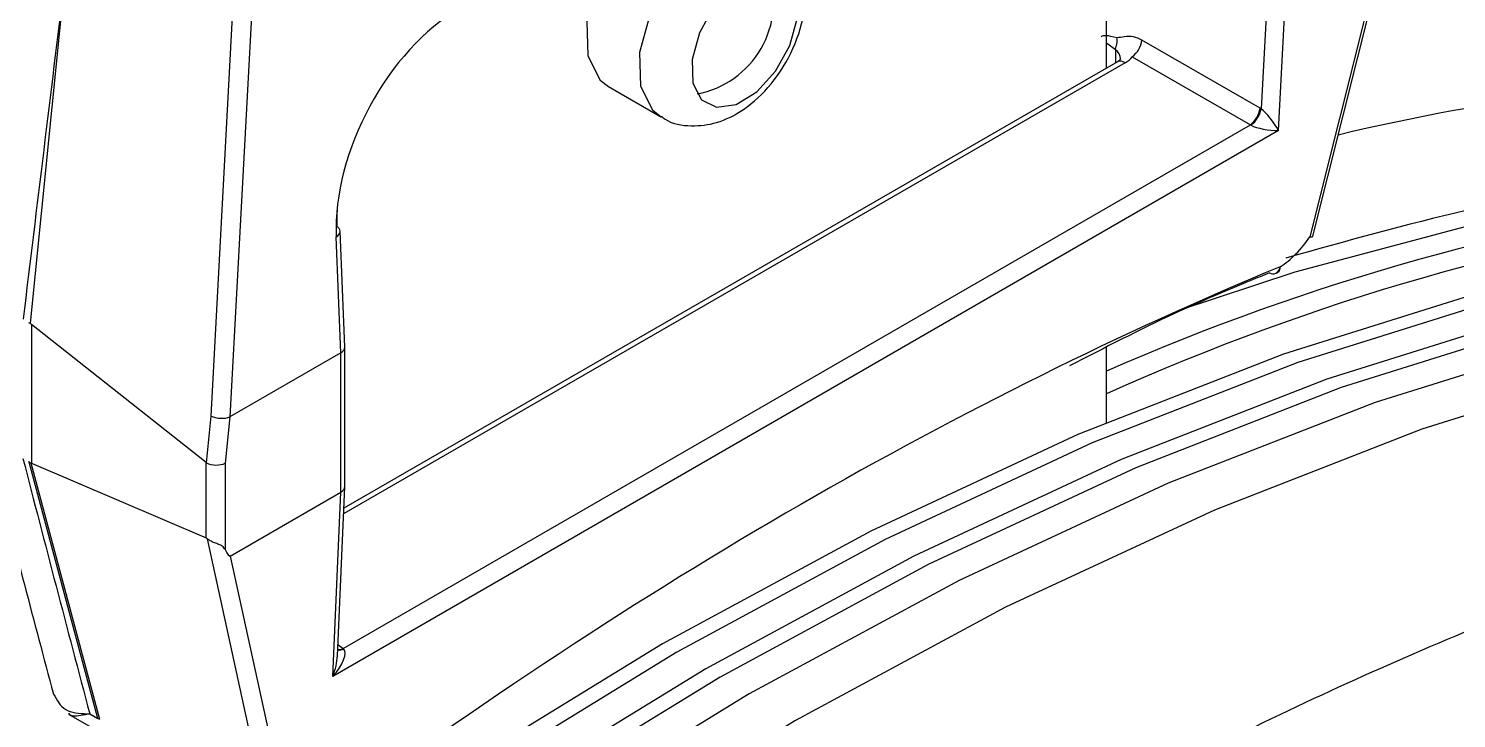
# Model space of a CAD drawing. Extents: x 7 to 113, y 1 to 87.
# Drawn here: x 18.155 to 19.201, y 71.177 to 71.682 of the extents above; entities that cross this region are included whole.
import ezdxf

# ---------------------------------------------------------------- set-up
doc = ezdxf.new("R2010")
doc.units = 0
doc.header["$MEASUREMENT"] = 0
doc.layers.add('OBJECT', color=7, linetype='CONTINUOUS')

msp = doc.modelspace()

# ---------------------------------------------------------------- linework, layer by layer
at = {"layer": 'OBJECT'}
for p, q in [((18.9443, 71.653), (18.9443, 71.8804)), ((19.0954, 71.5299), (19.1645, 71.806)), ((19.1582, 71.7896), (19.0932, 71.5294)), ((18.2885, 71.398), (18.3079, 71.7604)), ((18.3216, 71.76), (18.3022, 71.3974)), ((19.0638, 71.7427), (19.0575, 71.623)), ((19.0702, 71.6072), (19.0773, 71.7428)), ((18.1809, 71.7162), (18.1559, 71.4661)), ((18.9443, 71.6714), (18.9507, 71.6666)), ((18.9507, 71.6666), (18.9507, 71.6567)), ((19.0567, 71.6235), (18.9701, 71.6735)), ((18.9578, 71.6567), (18.3855, 71.3263)), ((18.9522, 71.6576), (18.3857, 71.3306)), ((18.9631, 71.6613), (19.0496, 71.6113)), ((18.5794, 71.6394), (18.6183, 71.617)), ((19.0702, 71.6072), (18.3775, 71.2073)), ((18.3852, 71.2278), (19.0496, 71.6113)), ((18.3864, 71.4485), (18.383, 71.5334)), ((18.3835, 71.4444), (18.38, 71.5293)), ((18.2848, 71.3639), (18.157, 71.4651)), ((18.157, 71.4651), (18.157, 71.3635)), ((18.3864, 71.3465), (18.3864, 71.4484)), ((18.9443, 71.3933), (18.9443, 71.4482)), ((18.3835, 71.4444), (18.3022, 71.3974)), ((18.3835, 71.4444), (18.3835, 71.4444)), ((18.3835, 71.3423), (18.3835, 71.4444)), ((18.285, 71.3638), (18.2885, 71.398)), ((18.3022, 71.3974), (18.2988, 71.3635)), ((18.1553, 71.3643), (18.1564, 71.3637)), ((18.2056, 71.1765), (18.1553, 71.3643)), ((18.1564, 71.3637), (18.2067, 71.1759)), ((18.157, 71.3635), (18.2848, 71.3087)), ((18.2848, 71.3087), (18.2848, 71.3639)), ((18.2988, 71.3635), (18.2988, 71.3002)), ((18.3809, 71.2223), (18.3864, 71.3463)), ((18.3025, 71.2955), (18.3835, 71.3423)), ((18.3775, 71.2073), (18.3835, 71.3423)), ((18.3835, 71.3423), (18.3835, 71.3423)), ((18.3309, 71.1006), (18.2859, 71.308)), ((18.3025, 71.2955), (18.3455, 71.0977)), ((18.3813, 71.2308), (18.3852, 71.2278)), ((18.1841, 71.1797), (18.2171, 71.1606)), ((18.1996, 71.18), (18.2056, 71.1765))]:
    msp.add_line(p, q, dxfattribs=at)
at = {"layer": 'OBJECT', "flags": 128}
for points in [[(18.6594, 71.778), (18.6491, 71.7814), (18.6285, 71.7784), (18.6064, 71.7648), (18.5863, 71.7427), (18.5713, 71.7153), (18.5635, 71.687), (18.5643, 71.662), (18.5734, 71.644), (18.5794, 71.6394)], [(18.618, 71.6171), (18.6123, 71.6216), (18.6032, 71.6395), (18.6024, 71.6645), (18.6102, 71.6929), (18.6252, 71.7202), (18.6453, 71.7424), (18.6674, 71.756), (18.688, 71.759), (18.6983, 71.7555)], [(18.6476, 71.6297), (18.6587, 71.6242), (18.6729, 71.6262), (18.6881, 71.6356), (18.7019, 71.6508), (18.7122, 71.6696), (18.7176, 71.6891), (18.717, 71.7063), (18.7107, 71.7186), (18.6996, 71.7242), (18.6854, 71.7221), (18.6703, 71.7128), (18.6565, 71.6975), (18.6461, 71.6787), (18.6408, 71.6593), (18.6413, 71.642), (18.6476, 71.6297)], [(19.9272, 71.5485), (19.7979, 71.5738), (19.6631, 71.586), (19.5236, 71.585), (19.3798, 71.5708), (19.2325, 71.5436), (19.0821, 71.5034), (18.9965, 71.4751)], [(19.9175, 71.5372), (19.7869, 71.5529), (19.6516, 71.556), (19.512, 71.5465), (19.3689, 71.5245), (19.2226, 71.4901), (19.0739, 71.4433), (18.9233, 71.3844), (18.7715, 71.3136), (18.619, 71.2312), (18.4666, 71.1376), (18.3147, 71.0331), (18.1642, 70.9181), (18.0154, 70.7932), (17.8692, 70.6588), (17.726, 70.5155), (17.5864, 70.3638), (17.4511, 70.2044), (17.3205, 70.038)], [(19.928, 71.5311), (19.7975, 71.5468), (19.6621, 71.5499), (19.5226, 71.5405), (19.3794, 71.5185), (19.2331, 71.484), (19.0844, 71.4372), (18.9338, 71.3783), (18.782, 71.3075), (18.6295, 71.2251), (18.4771, 71.1315), (18.3253, 71.027), (18.1747, 70.912), (18.026, 70.7871), (17.8797, 70.6527), (17.7365, 70.5094), (17.597, 70.3577), (17.4616, 70.1984), (17.3311, 70.0319)], [(19.9492, 71.5189), (19.8187, 71.5346), (19.6833, 71.5377), (19.5438, 71.5282), (19.4006, 71.5062), (19.2543, 71.4717), (19.1056, 71.425), (18.955, 71.3661), (18.8032, 71.2953), (18.6508, 71.2129), (18.4983, 71.1193), (18.3465, 71.0148), (18.1959, 70.8998), (18.0472, 70.7749), (17.9009, 70.6405), (17.7577, 70.4971), (17.6182, 70.3455), (17.4828, 70.1861), (17.3523, 70.0197)], [(19.9598, 71.5128), (19.8292, 71.5285), (19.6939, 71.5316), (19.5543, 71.5221), (19.4111, 71.5001), (19.2649, 71.4657), (19.1162, 71.4189), (18.9656, 71.36), (18.8137, 71.2892), (18.6613, 71.2068), (18.5088, 71.1132), (18.357, 71.0087), (18.2064, 70.8937), (18.0577, 70.7688), (17.9115, 70.6344), (17.7683, 70.4911), (17.6287, 70.3394), (17.4934, 70.18), (17.3628, 70.0136)], [(19.9907, 71.4988), (19.8594, 71.5156), (19.7232, 71.5195), (19.5827, 71.5107), (19.4384, 71.4891), (19.2911, 71.4548), (19.1411, 71.408), (18.9893, 71.3488), (18.8362, 71.2776), (18.6825, 71.1946), (18.5288, 71.1001), (18.3757, 70.9946), (18.2239, 70.8784), (18.074, 70.7522), (17.9266, 70.6163), (17.7823, 70.4714), (17.6418, 70.318), (17.5057, 70.1568), (17.3744, 69.9885)], [(20.0246, 71.4793), (19.8933, 71.496), (19.7571, 71.4999), (19.6166, 71.4911), (19.4724, 71.4695), (19.325, 71.4352), (19.1751, 71.3884), (19.0233, 71.3292), (18.8702, 71.258), (18.7164, 71.175), (18.5627, 71.0805), (18.4096, 70.975), (18.2578, 70.8588), (18.1079, 70.7326), (17.9605, 70.5967), (17.8163, 70.4518), (17.6758, 70.2984), (17.5396, 70.1372), (17.4083, 69.9689)]]:
    msp.add_lwpolyline(points, dxfattribs=at)
at = {"layer": 'OBJECT'}
for centre, radius, start, end in [((18.6316, 71.7017), 0.0689, 280.7391, 19.2663), ((18.9626, 71.6655), 0.012, 154.8948, 174.5701), ((18.9383, 71.6731), 0.0137, 349.541, 8.5194), ((18.9519, 71.6759), 0.0184, 307.4733, 352.5267), ((18.9543, 71.6529), 0.00516, 47.637, 114.5144), ((19.4686, 70.136), 1.5101, 77.3693, 103.5828), ((19.0384, 71.6259), 0.0184, 307.475, 352.525), ((19.0382, 71.6268), 0.0197, 307.2133, 349.0037), ((19.6363, 69.8552), 1.721, 81.5565, 113.7095), ((19.6531, 69.8384), 1.728, 81.5849, 114.2163), ((18.3783, 71.5337), 0.00467, 291.7334, 356.4998), ((18.3788, 71.5329), 0.00424, 6.7369, 63.6542), ((19.0663, 71.5076), 0.00532, 240.3144, 290.4131), ((19.0656, 71.5079), 0.00587, 296.3114, 354.7421), ((19.0643, 71.5119), 0.01, 292.438, 302.4632), ((19.0671, 71.5069), 0.00438, 307.4793, 5.7886), ((18.3824, 71.2328), 0.00619, 258.0807, 299.7243), ((18.382, 71.2337), 0.00673, 262.7631, 298.1438), ((18.2175, 71.1971), 0.0237, 240.016, 243.1594)]:
    msp.add_arc(centre, radius, start, end, dxfattribs=at)
for centre, major_axis, ratio, start_param, end_param in [((19.2654, 67.1416), (1.5893, 16.547), 0.094708, 1.299793, 1.315305), ((18.4759, 71.5838), (0.0623, 0.1198), 0.60894, 0.762301, 2.325501), ((19.0498, 71.6111), (0.1099, -0.0644), 0.111287, 2.734051, 3.108061), ((18.9395, 71.6609), (0.0149, -0.0022), 0.653323, 0.100655, 0.829602), ((18.9401, 71.6687), (0.025, -0.0021), 0.625176, 5.549723, 5.927657), ((19.0553, 71.6079), (-0.0114, 0.0165), 0.62527, 5.304576, 5.358656), ((19.0631, 71.6117), (-0.009, 0.0124), 0.233872, 4.179366, 5.663024), ((19.0489, 71.6035), (-0.00655, 0.00768), 0.666013, 5.234405, 5.288485), ((19.0631, 71.6117), (0.0154, -0.002), 0.262149, 3.739569, 5.223228), ((18.4688, 71.5874), (0.0574, 0.1112), 0.603746, 2.176418, 2.323886), ((19.0714, 71.5459), (0.0269, 0.0422), 0.545295, 4.005252, 4.667084), ((18.5907, 68.6502), (1.8185, 2.8489), 0.545295, 0.66147, 0.957802), ((18.2396, 72.3137), (0.0807, 0.8484), 0.104683, 3.093782, 3.106873), ((18.2396, 72.3142), (0.0762, 0.8519), 0.108827, 3.05725, 3.070339), ((18.3764, 71.4482), (0.01, 0.0002), 0.560564, 5.486424, 6.294549), ((18.2951, 71.4013), (0.00997, -0.00077), 0.488179, 4.02209, 5.534172), ((18.3116, 71.5656), (0.0096, 0.1683), 0.040833, 3.162002, 3.168357), ((19.682, 70.269), (-1.7697, 5.6286), 0.198355, 1.312586, 1.346277), ((18.2396, 71.0479), (-0.1011, 0.3198), 0.201902, 6.059451, 6.065962), ((18.2396, 71.0476), (-0.0972, 0.3173), 0.221629, 6.097745, 6.104262), ((18.2917, 71.4347), (0.0063, 0.071), 0.108827, 3.070339, 3.096519), ((18.2917, 71.3676), (0.01, -0.0005), 0.541019, 4.006376, 5.524812), ((18.3764, 71.3466), (0.01, -0.00022), 0.594123, 5.510905, 6.296303), ((18.2917, 71.2823), (-0.0081, 0.0264), 0.221629, 5.957144, 6.097745), ((18.268, 71.4263), (-0.0344, 0.1308), 0.060229, 2.857382, 3.158052), ((18.3705, 71.2119), (0.0149, 0.0157), 0.380974, 4.786299, 6.269957), ((18.3847, 71.2201), (-0.00387, 0.00929), 0.470171, 5.417645, 5.471725), ((18.3705, 71.2119), (0.0071, 0.0202), 0.382697, 4.622616, 5.381907)]:
    msp.add_ellipse(centre, major_axis=major_axis, ratio=ratio, start_param=start_param, end_param=end_param, dxfattribs=at)
for points, knots in [([(19.8282, 71.6177), (19.6064, 71.7457), (19.3803, 71.8762), (19.1497, 71.9984), (19.1454, 72.0007)], [0, 0, 0, 0, 0.981179, 1, 1, 1, 1]), ([(19.7988, 71.6095), (19.7248, 71.652), (19.5768, 71.737), (19.3603, 71.8587), (19.2175, 71.9373), (19.1494, 71.9748)], [0, 0, 0, 0, 0.343508, 0.686995, 1, 1, 1, 1]), ([(18.6182, 71.6177), (18.6191, 71.6169), (18.6252, 71.612), (18.64, 71.6098), (18.6597, 71.6122), (18.68, 71.6224), (18.6998, 71.6408), (18.716, 71.6671), (18.7244, 71.6959), (18.7235, 71.7217), (18.7163, 71.7388), (18.71, 71.7458), (18.7085, 71.7476)], [0, 0, 0, 0, 0.018648, 0.1176, 0.212593, 0.320383, 0.449434, 0.586946, 0.726314, 0.856861, 0.964538, 1, 1, 1, 1]), ([(18.9701, 71.6735), (18.9681, 71.6745), (18.9635, 71.6766), (18.9576, 71.6758), (18.9536, 71.6753), (18.9518, 71.6751)], [0, 0, 0, 0, 0.305419, 0.682483, 1, 1, 1, 1]), ([(18.9545, 71.6597), (18.9545, 71.6597), (18.9545, 71.6597), (18.9545, 71.6592), (18.9529, 71.658), (18.9522, 71.6576)], [0, 0, 0, 0, 0.061415, 0.613874, 1, 1, 1, 1]), ([(19.9138, 71.5531), (19.8982, 71.557), (19.8427, 71.5706), (19.7436, 71.5857), (19.6153, 71.5942), (19.4829, 71.5911), (19.347, 71.5763), (19.2111, 71.5516), (19.1197, 71.5261), (19.0755, 71.5138)], [0, 0, 0, 0, 0.061321, 0.218505, 0.375996, 0.533956, 0.692368, 0.851177, 1, 1, 1, 1]), ([(19.0932, 71.5294), (19.0932, 71.5294), (19.0936, 71.5293), (19.0945, 71.5293), (19.0953, 71.5294), (19.0953, 71.5298), (19.0953, 71.5299)], [0, 0, 0, 0, 0.0248598, 0.2926549, 0.8052357, 1, 1, 1, 1]), ([(19.0637, 71.503), (19.0591, 71.5011), (19.0359, 71.4915), (18.9874, 71.4711), (18.9428, 71.448), (18.9171, 71.4347)], [0, 0, 0, 0, 0.095411, 0.477083, 1, 1, 1, 1]), ([(18.1161, 71.411), (18.121, 71.3922), (18.1396, 71.3202), (18.1588, 71.2478), (18.1729, 71.1943)], [0, 0, 0, 0, 0.260609, 1, 1, 1, 1]), ([(20.0204, 71.3944), (19.962, 71.3959), (19.8451, 71.3988), (19.6592, 71.3762), (19.4665, 71.3331), (19.2694, 71.2678), (19.0713, 71.1824), (18.8719, 71.0772), (18.6706, 70.9512), (18.4712, 70.8067), (18.277, 70.6465), (18.0875, 70.4706), (17.9012, 70.2788), (17.782, 70.1381), (17.7224, 70.0678)], [0, 0, 0, 0, 0.082347, 0.164694, 0.249433, 0.334172, 0.416519, 0.498866, 0.583605, 0.668344, 0.750089, 0.831834, 0.915917, 1, 1, 1, 1]), ([(18.2988, 71.3002), (18.2982, 71.3011), (18.2972, 71.3027), (18.2942, 71.304), (18.291, 71.3051), (18.288, 71.3064), (18.2865, 71.3075), (18.2859, 71.308)], [0, 0, 0, 0, 0.2815028, 0.4771484, 0.6724625, 0.8784612, 1, 1, 1, 1]), ([(18.1731, 71.1944), (18.1754, 71.1899), (18.18, 71.1814), (18.192, 71.1799), (18.1989, 71.18), (18.1995, 71.18), (18.1996, 71.18)], [0, 0, 0, 0, 0.499108, 0.956963, 0.994826, 1, 1, 1, 1]), ([(18.1996, 71.18), (18.1996, 71.18), (18.199, 71.1798), (18.1972, 71.1794), (18.1916, 71.1784), (18.1859, 71.1773), (18.1846, 71.1799), (18.1844, 71.1803)], [0, 0, 0, 0, 0.00853, 0.081505, 0.262213, 0.88918, 1, 1, 1, 1])]:
    msp.add_open_spline(points, degree=3, knots=knots, dxfattribs=at)

doc.saveas('drawing.dxf')
